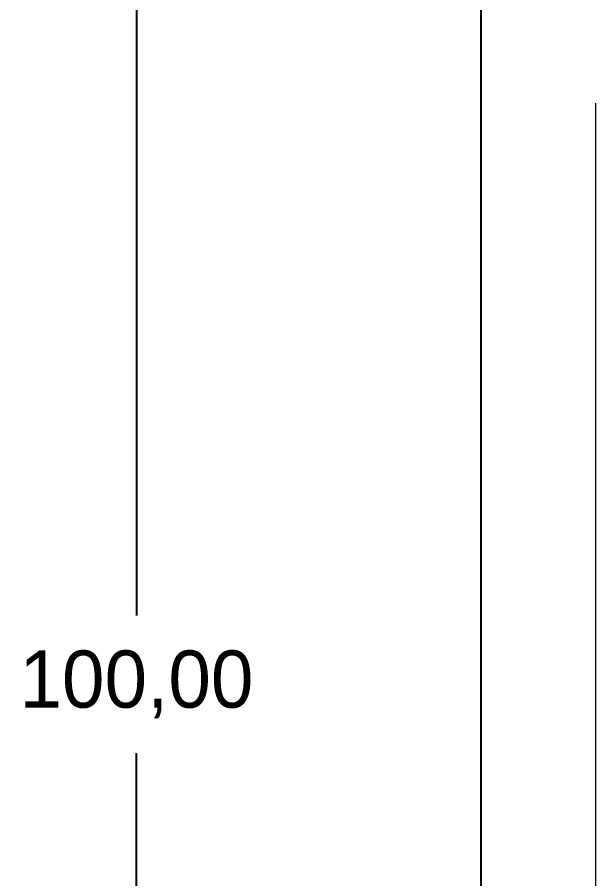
# Model space of a CAD drawing. Header units: millimetres. Extents: x 1212 to 1426, y 321 to 459.
# Drawn here: x 1215.97 to 1241.24, y 383.92 to 421.58 of the extents above; entities that cross this region are included whole.
import ezdxf

# ---------------------------------------------------------------- set-up
doc = ezdxf.new("R2010")
doc.units = ezdxf.units.MM
doc.header["$PDSIZE"] = -1
doc.layers.add('图层 1', color=7, linetype='Continuous')
doc.styles.get("Standard").update_dxf_attribs({"font": ''})
doc.styles.get('Standard').set_extended_font_data('CENTURY GOTHIC')
doc.dimstyles.new('ISO-25', dxfattribs={"dimtxt": 2.5, "dimasz": 2.5, "dimexe": 1.25, "dimexo": 0.625, "dimtad": 1, "dimtxsty": 'Standard', "dimcen": 2.5, "dimadec": 0, "dimazin": 0, "dimtfac": 1, "dimtmove": 0, "dimatfit": 3, "dimfxl": 1, "dimarcsym": 0})

# ---------------------------------------------------------------- blocks, each defined once
blk = doc.blocks.new('*D86')
at = {"layer": 'Defpoints', "color": 0, "linetype": 'ByBlock', "transparency": 16777216}
for p in [(1241.244, 442.415), (1221.18, 342.415), (1241.244, 342.415)]:
    blk.add_point(p, dxfattribs=at)
at = {"layer": '图层 1', "color": 0, "linetype": 'ByBlock', "lineweight": -2, "transparency": 16777216}
for p, q in [((1240.244, 442.415), (1220.18, 442.415)), ((1221.18, 440.415), (1221.18, 395.428)), ((1221.18, 344.415), (1221.18, 389.403)), ((1240.244, 342.415), (1220.18, 342.415))]:
    blk.add_line(p, q, dxfattribs=at)
at = {"layer": '图层 1', "color": 0, "linetype": 'ByBlock', "transparency": 16777216}
for points in [[(1220.846, 440.415), (1221.513, 440.415), (1221.18, 442.415)], [(1220.846, 344.415), (1221.513, 344.415), (1221.18, 342.415)]]:
    blk.add_solid(points, dxfattribs=at)
at = {"layer": '图层 1', "color": 0, "linetype": 'ByBlock', "transparency": 16777216, "insert": (1221.18, 392.415), "char_height": 2.5, "attachment_point": 5}
blk.add_mtext('100,00', dxfattribs=at)

msp = doc.modelspace()

# ---------------------------------------------------------------- linework, layer by layer
msp.add_line((1236.244, 347.415), (1236.244, 437.415))
at = {"color": 7, "linetype": 'Continuous', "lineweight": 15}
msp.add_line((1241.244, 381.72), (1241.244, 417.82), dxfattribs=at)

# ---------------------------------------------------------------- dimensions: what is measured, and where the dimension line sits
at = {"layer": '图层 1', "color": 3, "linetype": 'ByBlock'}
dim = msp.add_linear_dim(base=(1221.18, 342.415), p1=(1241.244, 442.415), p2=(1241.244, 342.415), angle=90, dimstyle='ISO-25', override={"dimasz": 2, "dimexe": 1, "dimexo": 1, "dimgap": 1.524, "dimtih": 1, "dimtoh": 1, "dimzin": 0, "dimadec": 2, "dimtzin": 0}, dxfattribs=at)
dim.commit()
dim.dimension.update_dxf_attribs({"geometry": '*D86', "text_midpoint": (1221.18, 392.415)})

doc.saveas('drawing.dxf')
